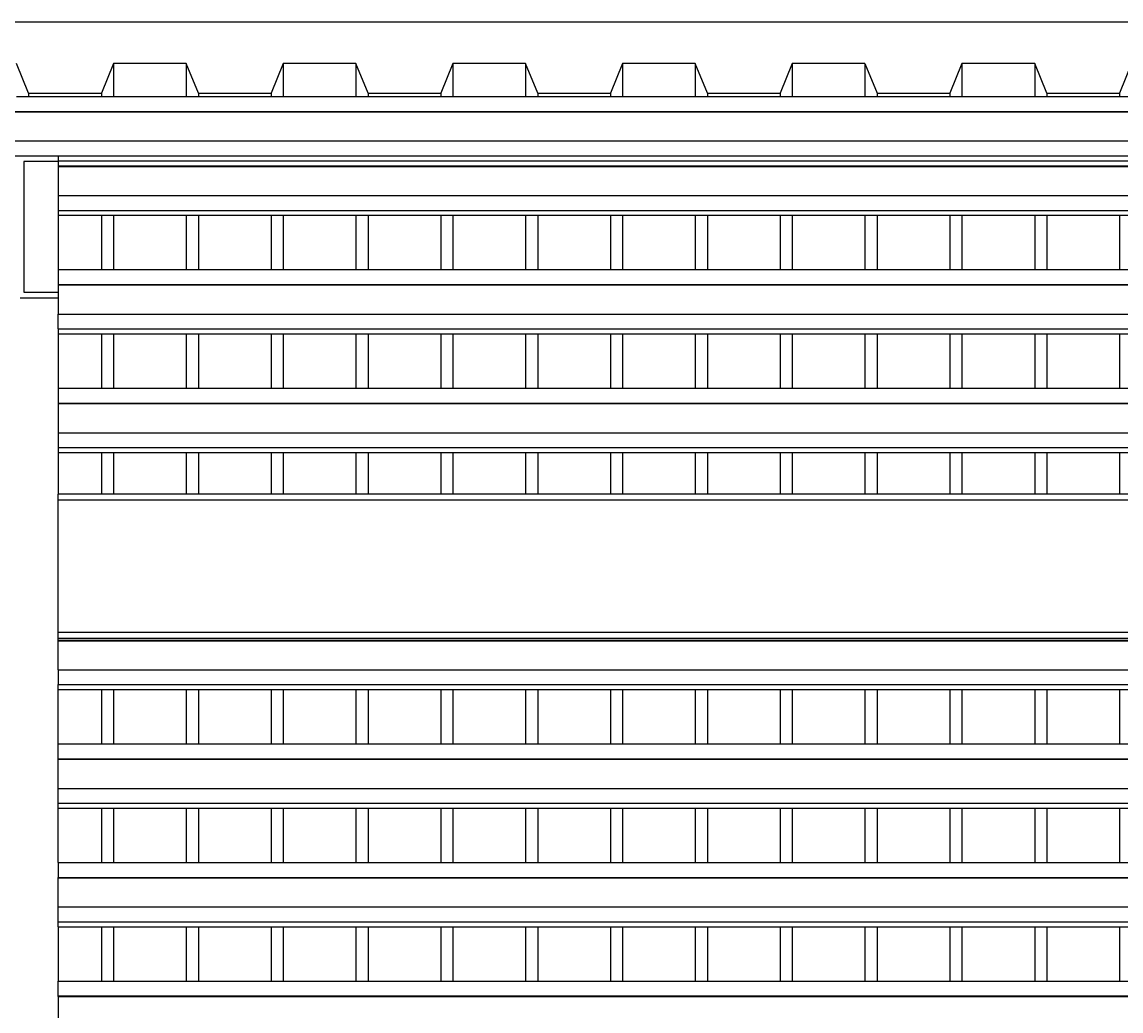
# Model space of a CAD drawing. Extents: x -101 to 101, y -14 to 18.
# Drawn here: x 12.344 to 14.173, y 16.374 to 18.019 of the extents above; entities that cross this region are included whole.
import ezdxf

# ---------------------------------------------------------------- set-up
doc = ezdxf.new("R2010")
doc.units = 0
doc.layers.get('0').update_dxf_attribs({"linetype": 'CONTINUOUS'})

msp = doc.modelspace()

# ---------------------------------------------------------------- linework, layer by layer
for p, q in [((11.2252, 18.019), (14.3317, 18.019)), ((12.3548, 17.9006), (12.3347, 17.9499)), ((12.496, 17.9499), (12.4759, 17.9006)), ((12.496, 17.9499), (12.496, 17.895)), ((12.6171, 17.9499), (12.496, 17.9499)), ((12.6171, 17.9499), (12.6171, 17.895)), ((12.6373, 17.9006), (12.6171, 17.9499)), ((12.7785, 17.9499), (12.7583, 17.9006)), ((12.7785, 17.9499), (12.7785, 17.895)), ((12.8995, 17.9499), (12.7785, 17.9499)), ((12.8995, 17.9499), (12.8995, 17.895)), ((12.9197, 17.9006), (12.8995, 17.9499)), ((13.0609, 17.9499), (13.0407, 17.9006)), ((13.0609, 17.9499), (13.0609, 17.895)), ((13.1819, 17.9499), (13.0609, 17.9499)), ((13.1819, 17.9499), (13.1819, 17.895)), ((13.2021, 17.9006), (13.1819, 17.9499)), ((13.3433, 17.9499), (13.3231, 17.9006)), ((13.3433, 17.9499), (13.3433, 17.895)), ((13.4643, 17.9499), (13.3433, 17.9499)), ((13.4643, 17.9499), (13.4643, 17.895)), ((13.4845, 17.9006), (13.4643, 17.9499)), ((13.6257, 17.9499), (13.6055, 17.9006)), ((13.6257, 17.9499), (13.6257, 17.895)), ((13.7467, 17.9499), (13.6257, 17.9499)), ((13.7467, 17.9499), (13.7467, 17.895)), ((13.7467, 17.9499), (13.7669, 17.9006)), ((13.9081, 17.9499), (13.8879, 17.9006)), ((14.0292, 17.9499), (13.9081, 17.9499)), ((13.9081, 17.9499), (13.9081, 17.895)), ((14.0493, 17.9006), (14.0292, 17.9499)), ((14.0292, 17.9499), (14.0292, 17.895)), ((14.1905, 17.9499), (14.1704, 17.9006)), ((12.3347, 17.895), (12.3548, 17.895)), ((12.3548, 17.9006), (12.3548, 17.895)), ((12.3548, 17.9006), (12.4759, 17.9006)), ((12.3548, 17.895), (12.4759, 17.895)), ((12.4759, 17.9006), (12.4759, 17.895)), ((12.4759, 17.895), (12.496, 17.895)), ((12.496, 17.895), (12.6171, 17.895)), ((12.6171, 17.895), (12.6373, 17.895)), ((12.6373, 17.9006), (12.6373, 17.895)), ((12.6373, 17.9006), (12.7583, 17.9006)), ((12.6373, 17.895), (12.7583, 17.895)), ((12.7583, 17.9006), (12.7583, 17.895)), ((12.7583, 17.895), (12.7785, 17.895)), ((12.7785, 17.895), (12.8995, 17.895)), ((12.8995, 17.895), (12.9197, 17.895)), ((12.9197, 17.9006), (12.9197, 17.895)), ((12.9197, 17.9006), (13.0407, 17.9006)), ((12.9197, 17.895), (13.0407, 17.895)), ((13.0407, 17.9006), (13.0407, 17.895)), ((13.0407, 17.895), (13.0609, 17.895)), ((13.0609, 17.895), (13.1819, 17.895)), ((13.1819, 17.895), (13.2021, 17.895)), ((13.2021, 17.9006), (13.2021, 17.895)), ((13.2021, 17.9006), (13.3231, 17.9006)), ((13.2021, 17.895), (13.3231, 17.895)), ((13.3231, 17.9006), (13.3231, 17.895)), ((13.3231, 17.895), (13.3433, 17.895)), ((13.3433, 17.895), (13.4643, 17.895)), ((13.4643, 17.895), (13.4845, 17.895)), ((13.4845, 17.9006), (13.4845, 17.895)), ((13.4845, 17.9006), (13.6055, 17.9006)), ((13.4845, 17.895), (13.6055, 17.895)), ((13.6055, 17.9006), (13.6055, 17.895)), ((13.6055, 17.895), (13.6257, 17.895)), ((13.6257, 17.895), (13.7467, 17.895)), ((13.7467, 17.895), (13.7669, 17.895)), ((13.7669, 17.9006), (13.7669, 17.895)), ((13.7669, 17.9006), (13.8879, 17.9006)), ((13.7669, 17.895), (13.8879, 17.895)), ((13.8879, 17.9006), (13.8879, 17.895)), ((13.8879, 17.895), (13.9081, 17.895)), ((13.9081, 17.895), (14.0292, 17.895)), ((14.0292, 17.895), (14.0493, 17.895)), ((14.0493, 17.9006), (14.1704, 17.9006)), ((14.0493, 17.9006), (14.0493, 17.895)), ((14.0493, 17.895), (14.1704, 17.895)), ((14.1704, 17.9006), (14.1704, 17.895)), ((14.1704, 17.895), (14.1905, 17.895)), ((5.8392, 17.8703), (23.5277, 17.8703)), ((5.8392, 17.8695), (23.5277, 17.8695)), ((5.8392, 17.821), (23.5277, 17.821)), ((12.2837, 17.7963), (12.4037, 17.7963)), ((12.4037, 17.7866), (12.3468, 17.7866)), ((12.3468, 17.7866), (12.3468, 17.5692)), ((12.4037, 17.7963), (16.0337, 17.7963)), ((12.4037, 17.7963), (12.4037, 17.7881)), ((12.4037, 17.7881), (16.0337, 17.7881)), ((12.4037, 17.7881), (12.4037, 17.7866)), ((12.4037, 17.7866), (12.4037, 17.7796)), ((12.4037, 17.7796), (16.0337, 17.7796)), ((12.4037, 17.7796), (12.4037, 17.7788)), ((12.4037, 17.7788), (16.0337, 17.7788)), ((12.4037, 17.7788), (12.4037, 17.7303)), ((12.4037, 17.7303), (16.0337, 17.7303)), ((12.4037, 17.7303), (12.4037, 17.7056)), ((12.4037, 17.7056), (16.0337, 17.7056)), ((12.4037, 17.7056), (12.4037, 17.6974)), ((12.4037, 17.6974), (12.4759, 17.6974)), ((12.4037, 17.6974), (12.4037, 17.607)), ((12.4759, 17.6974), (12.4759, 17.607)), ((12.4759, 17.6974), (12.496, 17.6974)), ((12.496, 17.6974), (12.496, 17.607)), ((12.496, 17.6974), (12.6171, 17.6974)), ((12.6171, 17.6974), (12.6171, 17.607)), ((12.6171, 17.6974), (12.6373, 17.6974)), ((12.6373, 17.6974), (12.6373, 17.607)), ((12.6373, 17.6974), (12.7583, 17.6974)), ((12.7583, 17.6974), (12.7583, 17.607)), ((12.7583, 17.6974), (12.7785, 17.6974)), ((12.7785, 17.6974), (12.7785, 17.607)), ((12.7785, 17.6974), (12.8995, 17.6974)), ((12.8995, 17.6974), (12.8995, 17.607)), ((12.8995, 17.6974), (12.9197, 17.6974)), ((12.9197, 17.6974), (12.9197, 17.607)), ((12.9197, 17.6974), (13.0407, 17.6974)), ((13.0407, 17.6974), (13.0407, 17.607)), ((13.0407, 17.6974), (13.0609, 17.6974)), ((13.0609, 17.6974), (13.0609, 17.607)), ((13.0609, 17.6974), (13.1819, 17.6974)), ((13.1819, 17.6974), (13.1819, 17.607)), ((13.1819, 17.6974), (13.2021, 17.6974)), ((13.2021, 17.6974), (13.2021, 17.607)), ((13.2021, 17.6974), (13.3231, 17.6974)), ((13.3231, 17.6974), (13.3231, 17.607)), ((13.3231, 17.6974), (13.3433, 17.6974)), ((13.3433, 17.6974), (13.3433, 17.607)), ((13.3433, 17.6974), (13.4643, 17.6974)), ((13.4643, 17.6974), (13.4643, 17.607)), ((13.4643, 17.6974), (13.4845, 17.6974)), ((13.4845, 17.6974), (13.4845, 17.607)), ((13.4845, 17.6974), (13.6055, 17.6974)), ((13.6055, 17.6974), (13.6055, 17.607)), ((13.6055, 17.6974), (13.6257, 17.6974)), ((13.6257, 17.6974), (13.6257, 17.607)), ((13.6257, 17.6974), (13.7467, 17.6974)), ((13.7467, 17.6974), (13.7467, 17.607)), ((13.7467, 17.6974), (13.7669, 17.6974)), ((13.7669, 17.6974), (13.7669, 17.607)), ((13.7669, 17.6974), (13.8879, 17.6974)), ((13.8879, 17.6974), (13.8879, 17.607)), ((13.8879, 17.6974), (13.9081, 17.6974)), ((13.9081, 17.6974), (13.9081, 17.607)), ((13.9081, 17.6974), (14.0292, 17.6974)), ((14.0292, 17.6974), (14.0292, 17.607)), ((14.0292, 17.6974), (14.0493, 17.6974)), ((14.0493, 17.6974), (14.0493, 17.607)), ((14.0493, 17.6974), (14.1704, 17.6974)), ((14.1704, 17.6974), (14.1704, 17.607)), ((14.1704, 17.6974), (14.1905, 17.6974)), ((12.4037, 17.607), (12.4759, 17.607)), ((12.4037, 17.607), (12.4037, 17.5823)), ((12.4759, 17.607), (12.496, 17.607)), ((12.496, 17.607), (12.6171, 17.607)), ((12.6171, 17.607), (12.6373, 17.607)), ((12.6373, 17.607), (12.7583, 17.607)), ((12.7583, 17.607), (12.7785, 17.607)), ((12.7785, 17.607), (12.8995, 17.607)), ((12.8995, 17.607), (12.9197, 17.607)), ((12.9197, 17.607), (13.0407, 17.607)), ((13.0407, 17.607), (13.0609, 17.607)), ((13.0609, 17.607), (13.1819, 17.607)), ((13.1819, 17.607), (13.2021, 17.607)), ((13.2021, 17.607), (13.3231, 17.607)), ((13.3231, 17.607), (13.3433, 17.607)), ((13.3433, 17.607), (13.4643, 17.607)), ((13.4643, 17.607), (13.4845, 17.607)), ((13.4845, 17.607), (13.6055, 17.607)), ((13.6055, 17.607), (13.6257, 17.607)), ((13.6257, 17.607), (13.7467, 17.607)), ((13.7467, 17.607), (13.7669, 17.607)), ((13.7669, 17.607), (13.8879, 17.607)), ((13.8879, 17.607), (13.9081, 17.607)), ((13.9081, 17.607), (14.0292, 17.607)), ((14.0292, 17.607), (14.0493, 17.607)), ((14.0493, 17.607), (14.1704, 17.607)), ((14.1704, 17.607), (14.1905, 17.607)), ((12.4037, 17.5823), (16.0337, 17.5823)), ((12.4037, 17.5823), (12.4037, 17.5815)), ((12.4037, 17.5815), (16.0337, 17.5815)), ((12.4037, 17.5815), (12.4037, 17.5692)), ((12.3468, 17.5596), (12.3406, 17.5596)), ((12.3468, 17.5593), (12.3406, 17.5593)), ((12.3468, 17.5692), (12.4037, 17.5692)), ((12.3468, 17.5596), (12.3468, 17.5593)), ((12.4037, 17.5596), (12.3468, 17.5596)), ((12.4037, 17.5593), (12.3468, 17.5593)), ((12.4037, 17.5692), (12.4037, 17.5596)), ((12.4037, 17.5596), (12.4037, 17.5593)), ((12.4037, 17.5593), (12.4037, 17.5594)), ((12.4037, 17.5593), (12.4037, 17.533)), ((12.4037, 17.533), (16.0337, 17.533)), ((12.4037, 17.5083), (12.4037, 17.533)), ((12.4037, 17.5083), (16.0337, 17.5083)), ((12.4037, 17.5083), (12.4037, 17.5001)), ((12.4037, 17.5001), (12.4759, 17.5001)), ((12.4037, 17.5001), (12.4037, 17.4097)), ((12.4759, 17.5001), (12.4759, 17.4097)), ((12.4759, 17.5001), (12.496, 17.5001)), ((12.496, 17.5001), (12.496, 17.4097)), ((12.496, 17.5001), (12.6171, 17.5001)), ((12.6171, 17.5001), (12.6171, 17.4097)), ((12.6171, 17.5001), (12.6373, 17.5001)), ((12.6373, 17.5001), (12.6373, 17.4097)), ((12.6373, 17.5001), (12.7583, 17.5001)), ((12.7583, 17.5001), (12.7583, 17.4097)), ((12.7583, 17.5001), (12.7785, 17.5001)), ((12.7785, 17.5001), (12.7785, 17.4097)), ((12.7785, 17.5001), (12.8995, 17.5001)), ((12.8995, 17.5001), (12.8995, 17.4097)), ((12.8995, 17.5001), (12.9197, 17.5001)), ((12.9197, 17.5001), (12.9197, 17.4097)), ((12.9197, 17.5001), (13.0407, 17.5001)), ((13.0407, 17.5001), (13.0407, 17.4097)), ((13.0407, 17.5001), (13.0609, 17.5001)), ((13.0609, 17.5001), (13.0609, 17.4097)), ((13.0609, 17.5001), (13.1819, 17.5001)), ((13.1819, 17.5001), (13.1819, 17.4097)), ((13.1819, 17.5001), (13.2021, 17.5001)), ((13.2021, 17.5001), (13.2021, 17.4097)), ((13.2021, 17.5001), (13.3231, 17.5001)), ((13.3231, 17.5001), (13.3231, 17.4097)), ((13.3231, 17.5001), (13.3433, 17.5001)), ((13.3433, 17.5001), (13.3433, 17.4097)), ((13.3433, 17.5001), (13.4643, 17.5001)), ((13.4643, 17.5001), (13.4643, 17.4097)), ((13.4643, 17.5001), (13.4845, 17.5001)), ((13.4845, 17.5001), (13.4845, 17.4097)), ((13.4845, 17.5001), (13.6055, 17.5001)), ((13.6055, 17.5001), (13.6055, 17.4097)), ((13.6055, 17.5001), (13.6257, 17.5001)), ((13.6257, 17.5001), (13.6257, 17.4097)), ((13.6257, 17.5001), (13.7467, 17.5001)), ((13.7467, 17.5001), (13.7467, 17.4097)), ((13.7467, 17.5001), (13.7669, 17.5001)), ((13.7669, 17.5001), (13.7669, 17.4097)), ((13.7669, 17.5001), (13.8879, 17.5001)), ((13.8879, 17.5001), (13.8879, 17.4097)), ((13.8879, 17.5001), (13.9081, 17.5001)), ((13.9081, 17.5001), (13.9081, 17.4097)), ((13.9081, 17.5001), (14.0292, 17.5001)), ((14.0292, 17.5001), (14.0292, 17.4097)), ((14.0292, 17.5001), (14.0493, 17.5001)), ((14.0493, 17.5001), (14.0493, 17.4097)), ((14.0493, 17.5001), (14.1704, 17.5001)), ((14.1704, 17.5001), (14.1704, 17.4097)), ((14.1704, 17.5001), (14.1905, 17.5001)), ((12.4037, 17.4097), (12.4759, 17.4097)), ((12.4037, 17.4097), (12.4037, 17.385)), ((12.4759, 17.4097), (12.496, 17.4097)), ((12.496, 17.4097), (12.6171, 17.4097)), ((12.6171, 17.4097), (12.6373, 17.4097)), ((12.6373, 17.4097), (12.7583, 17.4097)), ((12.7583, 17.4097), (12.7785, 17.4097)), ((12.7785, 17.4097), (12.8995, 17.4097)), ((12.8995, 17.4097), (12.9197, 17.4097)), ((12.9197, 17.4097), (13.0407, 17.4097)), ((13.0407, 17.4097), (13.0609, 17.4097)), ((13.0609, 17.4097), (13.1819, 17.4097)), ((13.1819, 17.4097), (13.2021, 17.4097)), ((13.2021, 17.4097), (13.3231, 17.4097)), ((13.3231, 17.4097), (13.3433, 17.4097)), ((13.3433, 17.4097), (13.4643, 17.4097)), ((13.4643, 17.4097), (13.4845, 17.4097)), ((13.4845, 17.4097), (13.6055, 17.4097)), ((13.6055, 17.4097), (13.6257, 17.4097)), ((13.6257, 17.4097), (13.7467, 17.4097)), ((13.7467, 17.4097), (13.7669, 17.4097)), ((13.7669, 17.4097), (13.8879, 17.4097)), ((13.8879, 17.4097), (13.9081, 17.4097)), ((13.9081, 17.4097), (14.0292, 17.4097)), ((14.0292, 17.4097), (14.0493, 17.4097)), ((14.0493, 17.4097), (14.1704, 17.4097)), ((14.1704, 17.4097), (14.1905, 17.4097)), ((12.4037, 17.385), (16.0337, 17.385)), ((12.4037, 17.385), (12.4037, 17.3842)), ((12.4037, 17.3842), (16.0337, 17.3842)), ((12.4037, 17.3842), (12.4037, 17.3357)), ((12.4037, 17.3357), (16.0337, 17.3357)), ((12.4037, 17.3357), (12.4037, 17.311)), ((12.4037, 17.311), (16.0337, 17.311)), ((12.4037, 17.311), (12.4037, 17.3028)), ((12.4037, 17.3028), (12.4759, 17.3028)), ((12.4037, 17.3028), (12.4037, 17.2332)), ((12.4759, 17.3028), (12.4759, 17.2332)), ((12.4759, 17.3028), (12.496, 17.3028)), ((12.496, 17.3028), (12.496, 17.2332)), ((12.496, 17.3028), (12.6171, 17.3028)), ((12.6171, 17.3028), (12.6171, 17.2332)), ((12.6171, 17.3028), (12.6373, 17.3028)), ((12.6373, 17.3028), (12.6373, 17.2332)), ((12.6373, 17.3028), (12.7583, 17.3028)), ((12.7583, 17.3028), (12.7583, 17.2332)), ((12.7583, 17.3028), (12.7785, 17.3028)), ((12.7785, 17.3028), (12.7785, 17.2332)), ((12.7785, 17.3028), (12.8995, 17.3028)), ((12.8995, 17.3028), (12.8995, 17.2332)), ((12.8995, 17.3028), (12.9197, 17.3028)), ((12.9197, 17.3028), (12.9197, 17.2332)), ((12.9197, 17.3028), (13.0407, 17.3028)), ((13.0407, 17.3028), (13.0407, 17.2332)), ((13.0407, 17.3028), (13.0609, 17.3028)), ((13.0609, 17.3028), (13.0609, 17.2332)), ((13.0609, 17.3028), (13.1819, 17.3028)), ((13.1819, 17.3028), (13.1819, 17.2332)), ((13.1819, 17.3028), (13.2021, 17.3028)), ((13.2021, 17.3028), (13.2021, 17.2332)), ((13.2021, 17.3028), (13.3231, 17.3028)), ((13.3231, 17.3028), (13.3231, 17.2332)), ((13.3231, 17.3028), (13.3433, 17.3028)), ((13.3433, 17.3028), (13.3433, 17.2332)), ((13.3433, 17.3028), (13.4643, 17.3028)), ((13.4643, 17.3028), (13.4643, 17.2332)), ((13.4643, 17.3028), (13.4845, 17.3028)), ((13.4845, 17.3028), (13.4845, 17.2332)), ((13.4845, 17.3028), (13.6055, 17.3028)), ((13.6055, 17.3028), (13.6055, 17.2332)), ((13.6055, 17.3028), (13.6257, 17.3028)), ((13.6257, 17.3028), (13.6257, 17.2332)), ((13.6257, 17.3028), (13.7467, 17.3028)), ((13.7467, 17.3028), (13.7467, 17.2332)), ((13.7467, 17.3028), (13.7669, 17.3028)), ((13.7669, 17.3028), (13.7669, 17.2332)), ((13.7669, 17.3028), (13.8879, 17.3028)), ((13.8879, 17.3028), (13.8879, 17.2332)), ((13.8879, 17.3028), (13.9081, 17.3028)), ((13.9081, 17.3028), (13.9081, 17.2332)), ((13.9081, 17.3028), (14.0292, 17.3028)), ((14.0292, 17.3028), (14.0292, 17.2332)), ((14.0292, 17.3028), (14.0493, 17.3028)), ((14.0493, 17.3028), (14.0493, 17.2332)), ((14.0493, 17.3028), (14.1704, 17.3028)), ((14.1704, 17.3028), (14.1704, 17.2332)), ((14.1704, 17.3028), (14.1905, 17.3028)), ((12.4759, 17.2332), (12.4037, 17.2332)), ((12.4037, 17.2234), (12.4037, 17.2332)), ((12.496, 17.2332), (12.4759, 17.2332)), ((12.6171, 17.2332), (12.496, 17.2332)), ((12.6373, 17.2332), (12.6171, 17.2332)), ((12.7583, 17.2332), (12.6373, 17.2332)), ((12.7785, 17.2332), (12.7583, 17.2332)), ((12.8995, 17.2332), (12.7785, 17.2332)), ((12.9197, 17.2332), (12.8995, 17.2332)), ((13.0407, 17.2332), (12.9197, 17.2332)), ((13.0609, 17.2332), (13.0407, 17.2332)), ((13.1819, 17.2332), (13.0609, 17.2332)), ((13.2021, 17.2332), (13.1819, 17.2332)), ((13.3231, 17.2332), (13.2021, 17.2332)), ((13.3433, 17.2332), (13.3231, 17.2332)), ((13.4643, 17.2332), (13.3433, 17.2332)), ((13.4845, 17.2332), (13.4643, 17.2332)), ((13.6055, 17.2332), (13.4845, 17.2332)), ((13.6257, 17.2332), (13.6055, 17.2332)), ((13.7467, 17.2332), (13.6257, 17.2332)), ((13.7669, 17.2332), (13.7467, 17.2332)), ((13.8879, 17.2332), (13.7669, 17.2332)), ((13.9081, 17.2332), (13.8879, 17.2332)), ((14.0292, 17.2332), (13.9081, 17.2332)), ((14.0493, 17.2332), (14.0292, 17.2332)), ((14.1704, 17.2332), (14.0493, 17.2332)), ((14.1905, 17.2332), (14.1704, 17.2332)), ((16.0337, 17.2234), (12.4037, 17.2234)), ((12.4037, 17.003), (12.4037, 17.2234)), ((16.0337, 17.003), (12.4037, 17.003)), ((12.4037, 16.9932), (12.4037, 17.003)), ((16.0337, 16.9932), (12.4037, 16.9932)), ((12.4037, 16.9905), (12.4037, 16.9932)), ((12.4037, 16.9905), (16.0337, 16.9905)), ((12.4037, 16.9896), (12.4037, 16.9905)), ((12.4037, 16.9896), (16.0337, 16.9896)), ((12.4037, 16.9411), (12.4037, 16.9896)), ((12.4037, 16.9411), (16.0337, 16.9411)), ((12.4037, 16.9411), (12.4037, 16.9165)), ((12.4037, 16.9165), (16.0337, 16.9165)), ((12.4037, 16.9083), (12.4037, 16.9165)), ((12.4037, 16.9083), (12.4759, 16.9083)), ((12.4037, 16.8178), (12.4037, 16.9083)), ((12.4759, 16.9083), (12.4759, 16.8178)), ((12.4759, 16.9083), (12.496, 16.9083)), ((12.496, 16.9083), (12.496, 16.8178)), ((12.496, 16.9083), (12.6171, 16.9083)), ((12.6171, 16.9083), (12.6171, 16.8178)), ((12.6171, 16.9083), (12.6373, 16.9083)), ((12.6373, 16.9083), (12.6373, 16.8178)), ((12.6373, 16.9083), (12.7583, 16.9083)), ((12.7583, 16.9083), (12.7583, 16.8178)), ((12.7583, 16.9083), (12.7785, 16.9083)), ((12.7785, 16.9083), (12.7785, 16.8178)), ((12.7785, 16.9083), (12.8995, 16.9083)), ((12.8995, 16.9083), (12.8995, 16.8178)), ((12.8995, 16.9083), (12.9197, 16.9083)), ((12.9197, 16.9083), (12.9197, 16.8178)), ((12.9197, 16.9083), (13.0407, 16.9083)), ((13.0407, 16.9083), (13.0407, 16.8178)), ((13.0407, 16.9083), (13.0609, 16.9083)), ((13.0609, 16.9083), (13.0609, 16.8178)), ((13.0609, 16.9083), (13.1819, 16.9083)), ((13.1819, 16.9083), (13.1819, 16.8178)), ((13.1819, 16.9083), (13.2021, 16.9083)), ((13.2021, 16.9083), (13.2021, 16.8178)), ((13.2021, 16.9083), (13.3231, 16.9083)), ((13.3231, 16.9083), (13.3231, 16.8178)), ((13.3231, 16.9083), (13.3433, 16.9083)), ((13.3433, 16.9083), (13.3433, 16.8178)), ((13.3433, 16.9083), (13.4643, 16.9083)), ((13.4643, 16.9083), (13.4643, 16.8178)), ((13.4643, 16.9083), (13.4845, 16.9083)), ((13.4845, 16.9083), (13.4845, 16.8178)), ((13.4845, 16.9083), (13.6055, 16.9083)), ((13.6055, 16.9083), (13.6055, 16.8178)), ((13.6055, 16.9083), (13.6257, 16.9083)), ((13.6257, 16.9083), (13.6257, 16.8178)), ((13.6257, 16.9083), (13.7467, 16.9083)), ((13.7467, 16.9083), (13.7467, 16.8178)), ((13.7467, 16.9083), (13.7669, 16.9083)), ((13.7669, 16.9083), (13.7669, 16.8178)), ((13.7669, 16.9083), (13.8879, 16.9083)), ((13.8879, 16.9083), (13.8879, 16.8178)), ((13.8879, 16.9083), (13.9081, 16.9083)), ((13.9081, 16.9083), (13.9081, 16.8178)), ((13.9081, 16.9083), (14.0292, 16.9083)), ((14.0292, 16.9083), (14.0292, 16.8178)), ((14.0292, 16.9083), (14.0493, 16.9083)), ((14.0493, 16.9083), (14.0493, 16.8178)), ((14.0493, 16.9083), (14.1704, 16.9083)), ((14.1704, 16.9083), (14.1704, 16.8178)), ((14.1704, 16.9083), (14.1905, 16.9083)), ((12.4037, 16.8178), (12.4759, 16.8178)), ((12.4037, 16.7932), (12.4037, 16.8178)), ((12.4759, 16.8178), (12.496, 16.8178)), ((12.496, 16.8178), (12.6171, 16.8178)), ((12.6171, 16.8178), (12.6373, 16.8178)), ((12.6373, 16.8178), (12.7583, 16.8178)), ((12.7583, 16.8178), (12.7785, 16.8178)), ((12.7785, 16.8178), (12.8995, 16.8178)), ((12.8995, 16.8178), (12.9197, 16.8178)), ((12.9197, 16.8178), (13.0407, 16.8178)), ((13.0407, 16.8178), (13.0609, 16.8178)), ((13.0609, 16.8178), (13.1819, 16.8178)), ((13.1819, 16.8178), (13.2021, 16.8178)), ((13.2021, 16.8178), (13.3231, 16.8178)), ((13.3231, 16.8178), (13.3433, 16.8178)), ((13.3433, 16.8178), (13.4643, 16.8178)), ((13.4643, 16.8178), (13.4845, 16.8178)), ((13.4845, 16.8178), (13.6055, 16.8178)), ((13.6055, 16.8178), (13.6257, 16.8178)), ((13.6257, 16.8178), (13.7467, 16.8178)), ((13.7467, 16.8178), (13.7669, 16.8178)), ((13.7669, 16.8178), (13.8879, 16.8178)), ((13.8879, 16.8178), (13.9081, 16.8178)), ((13.9081, 16.8178), (14.0292, 16.8178)), ((14.0292, 16.8178), (14.0493, 16.8178)), ((14.0493, 16.8178), (14.1704, 16.8178)), ((14.1704, 16.8178), (14.1905, 16.8178)), ((12.4037, 16.7932), (16.0337, 16.7932)), ((12.4037, 16.7924), (12.4037, 16.7932)), ((12.4037, 16.7924), (16.0337, 16.7924)), ((12.4037, 16.7439), (12.4037, 16.7924)), ((12.4037, 16.7439), (16.0337, 16.7439)), ((12.4037, 16.7192), (12.4037, 16.7439)), ((12.4037, 16.7192), (16.0337, 16.7192)), ((12.4037, 16.711), (12.4037, 16.7192)), ((12.4037, 16.711), (12.4759, 16.711)), ((12.4037, 16.6206), (12.4037, 16.711)), ((12.4759, 16.711), (12.4759, 16.6206)), ((12.4759, 16.711), (12.496, 16.711)), ((12.496, 16.711), (12.496, 16.6206)), ((12.496, 16.711), (12.6171, 16.711)), ((12.6171, 16.711), (12.6171, 16.6206)), ((12.6171, 16.711), (12.6373, 16.711)), ((12.6373, 16.711), (12.6373, 16.6206)), ((12.6373, 16.711), (12.7583, 16.711)), ((12.7583, 16.711), (12.7583, 16.6206)), ((12.7583, 16.711), (12.7785, 16.711)), ((12.7785, 16.711), (12.7785, 16.6206)), ((12.7785, 16.711), (12.8995, 16.711)), ((12.8995, 16.711), (12.8995, 16.6206)), ((12.8995, 16.711), (12.9197, 16.711)), ((12.9197, 16.711), (12.9197, 16.6206)), ((12.9197, 16.711), (13.0407, 16.711)), ((13.0407, 16.711), (13.0407, 16.6206)), ((13.0407, 16.711), (13.0609, 16.711)), ((13.0609, 16.711), (13.0609, 16.6206)), ((13.0609, 16.711), (13.1819, 16.711)), ((13.1819, 16.711), (13.1819, 16.6206)), ((13.1819, 16.711), (13.2021, 16.711)), ((13.2021, 16.711), (13.2021, 16.6206)), ((13.2021, 16.711), (13.3231, 16.711)), ((13.3231, 16.711), (13.3231, 16.6206)), ((13.3231, 16.711), (13.3433, 16.711)), ((13.3433, 16.711), (13.3433, 16.6206)), ((13.3433, 16.711), (13.4643, 16.711)), ((13.4643, 16.711), (13.4643, 16.6206)), ((13.4643, 16.711), (13.4845, 16.711)), ((13.4845, 16.711), (13.4845, 16.6206)), ((13.4845, 16.711), (13.6055, 16.711)), ((13.6055, 16.711), (13.6055, 16.6206)), ((13.6055, 16.711), (13.6257, 16.711)), ((13.6257, 16.711), (13.6257, 16.6206)), ((13.6257, 16.711), (13.7467, 16.711)), ((13.7467, 16.711), (13.7467, 16.6206)), ((13.7467, 16.711), (13.7669, 16.711)), ((13.7669, 16.711), (13.7669, 16.6206)), ((13.7669, 16.711), (13.8879, 16.711)), ((13.8879, 16.711), (13.8879, 16.6206)), ((13.8879, 16.711), (13.9081, 16.711)), ((13.9081, 16.711), (13.9081, 16.6206)), ((13.9081, 16.711), (14.0292, 16.711)), ((14.0292, 16.711), (14.0292, 16.6206)), ((14.0292, 16.711), (14.0493, 16.711)), ((14.0493, 16.711), (14.0493, 16.6206)), ((14.0493, 16.711), (14.1704, 16.711)), ((14.1704, 16.711), (14.1704, 16.6206)), ((14.1704, 16.711), (14.1905, 16.711)), ((12.4037, 16.6206), (12.4759, 16.6206)), ((12.4037, 16.6206), (12.4037, 16.5959)), ((12.4759, 16.6206), (12.496, 16.6206)), ((12.496, 16.6206), (12.6171, 16.6206)), ((12.6171, 16.6206), (12.6373, 16.6206)), ((12.6373, 16.6206), (12.7583, 16.6206)), ((12.7583, 16.6206), (12.7785, 16.6206)), ((12.7785, 16.6206), (12.8995, 16.6206)), ((12.8995, 16.6206), (12.9197, 16.6206)), ((12.9197, 16.6206), (13.0407, 16.6206)), ((13.0407, 16.6206), (13.0609, 16.6206)), ((13.0609, 16.6206), (13.1819, 16.6206)), ((13.1819, 16.6206), (13.2021, 16.6206)), ((13.2021, 16.6206), (13.3231, 16.6206)), ((13.3231, 16.6206), (13.3433, 16.6206)), ((13.3433, 16.6206), (13.4643, 16.6206)), ((13.4643, 16.6206), (13.4845, 16.6206)), ((13.4845, 16.6206), (13.6055, 16.6206)), ((13.6055, 16.6206), (13.6257, 16.6206)), ((13.6257, 16.6206), (13.7467, 16.6206)), ((13.7467, 16.6206), (13.7669, 16.6206)), ((13.7669, 16.6206), (13.8879, 16.6206)), ((13.8879, 16.6206), (13.9081, 16.6206)), ((13.9081, 16.6206), (14.0292, 16.6206)), ((14.0292, 16.6206), (14.0493, 16.6206)), ((14.0493, 16.6206), (14.1704, 16.6206)), ((14.1704, 16.6206), (14.1905, 16.6206)), ((12.4037, 16.5959), (16.0337, 16.5959)), ((12.4037, 16.5951), (12.4037, 16.5959)), ((12.4037, 16.5951), (16.0337, 16.5951)), ((12.4037, 16.5466), (12.4037, 16.5951)), ((12.4037, 16.5466), (16.0337, 16.5466)), ((12.4037, 16.5219), (12.4037, 16.5466)), ((12.4037, 16.5219), (16.0337, 16.5219)), ((12.4037, 16.5137), (12.4037, 16.5219)), ((12.4037, 16.5137), (12.4759, 16.5137)), ((12.4037, 16.5137), (12.4037, 16.4233)), ((12.4759, 16.5137), (12.4759, 16.4233)), ((12.4759, 16.5137), (12.496, 16.5137)), ((12.496, 16.5137), (12.496, 16.4233)), ((12.496, 16.5137), (12.6171, 16.5137)), ((12.6171, 16.5137), (12.6171, 16.4233)), ((12.6171, 16.5137), (12.6373, 16.5137)), ((12.6373, 16.5137), (12.6373, 16.4233)), ((12.6373, 16.5137), (12.7583, 16.5137)), ((12.7583, 16.5137), (12.7583, 16.4233)), ((12.7583, 16.5137), (12.7785, 16.5137)), ((12.7785, 16.5137), (12.7785, 16.4233)), ((12.7785, 16.5137), (12.8995, 16.5137)), ((12.8995, 16.5137), (12.8995, 16.4233)), ((12.8995, 16.5137), (12.9197, 16.5137)), ((12.9197, 16.5137), (12.9197, 16.4233)), ((12.9197, 16.5137), (13.0407, 16.5137)), ((13.0407, 16.5137), (13.0407, 16.4233)), ((13.0407, 16.5137), (13.0609, 16.5137)), ((13.0609, 16.5137), (13.0609, 16.4233)), ((13.0609, 16.5137), (13.1819, 16.5137)), ((13.1819, 16.5137), (13.1819, 16.4233)), ((13.1819, 16.5137), (13.2021, 16.5137)), ((13.2021, 16.5137), (13.2021, 16.4233)), ((13.2021, 16.5137), (13.3231, 16.5137)), ((13.3231, 16.5137), (13.3231, 16.4233)), ((13.3231, 16.5137), (13.3433, 16.5137)), ((13.3433, 16.5137), (13.3433, 16.4233)), ((13.3433, 16.5137), (13.4643, 16.5137)), ((13.4643, 16.5137), (13.4643, 16.4233)), ((13.4643, 16.5137), (13.4845, 16.5137)), ((13.4845, 16.5137), (13.4845, 16.4233)), ((13.4845, 16.5137), (13.6055, 16.5137)), ((13.6055, 16.5137), (13.6055, 16.4233)), ((13.6055, 16.5137), (13.6257, 16.5137)), ((13.6257, 16.5137), (13.6257, 16.4233)), ((13.6257, 16.5137), (13.7467, 16.5137)), ((13.7467, 16.5137), (13.7467, 16.4233)), ((13.7467, 16.5137), (13.7669, 16.5137)), ((13.7669, 16.5137), (13.7669, 16.4233)), ((13.7669, 16.5137), (13.8879, 16.5137)), ((13.8879, 16.5137), (13.8879, 16.4233)), ((13.8879, 16.5137), (13.9081, 16.5137)), ((13.9081, 16.5137), (13.9081, 16.4233)), ((13.9081, 16.5137), (14.0292, 16.5137)), ((14.0292, 16.5137), (14.0292, 16.4233)), ((14.0292, 16.5137), (14.0493, 16.5137)), ((14.0493, 16.5137), (14.0493, 16.4233)), ((14.0493, 16.5137), (14.1704, 16.5137)), ((14.1704, 16.5137), (14.1704, 16.4233)), ((14.1704, 16.5137), (14.1905, 16.5137)), ((12.4037, 16.4233), (12.4759, 16.4233)), ((12.4037, 16.3986), (12.4037, 16.4233)), ((12.4759, 16.4233), (12.496, 16.4233)), ((12.496, 16.4233), (12.6171, 16.4233)), ((12.6171, 16.4233), (12.6373, 16.4233)), ((12.6373, 16.4233), (12.7583, 16.4233)), ((12.7583, 16.4233), (12.7785, 16.4233)), ((12.7785, 16.4233), (12.8995, 16.4233)), ((12.8995, 16.4233), (12.9197, 16.4233)), ((12.9197, 16.4233), (13.0407, 16.4233)), ((13.0407, 16.4233), (13.0609, 16.4233)), ((13.0609, 16.4233), (13.1819, 16.4233)), ((13.1819, 16.4233), (13.2021, 16.4233)), ((13.2021, 16.4233), (13.3231, 16.4233)), ((13.3231, 16.4233), (13.3433, 16.4233)), ((13.3433, 16.4233), (13.4643, 16.4233)), ((13.4643, 16.4233), (13.4845, 16.4233)), ((13.4845, 16.4233), (13.6055, 16.4233)), ((13.6055, 16.4233), (13.6257, 16.4233)), ((13.6257, 16.4233), (13.7467, 16.4233)), ((13.7467, 16.4233), (13.7669, 16.4233)), ((13.7669, 16.4233), (13.8879, 16.4233)), ((13.8879, 16.4233), (13.9081, 16.4233)), ((13.9081, 16.4233), (14.0292, 16.4233)), ((14.0292, 16.4233), (14.0493, 16.4233)), ((14.0493, 16.4233), (14.1704, 16.4233)), ((14.1704, 16.4233), (14.1905, 16.4233)), ((12.4037, 16.3986), (16.0337, 16.3986)), ((12.4037, 16.3978), (12.4037, 16.3986)), ((12.4037, 16.3978), (16.0337, 16.3978)), ((12.4037, 16.3978), (12.4037, 16.3493))]:
    msp.add_line(p, q)

doc.saveas('drawing.dxf')
